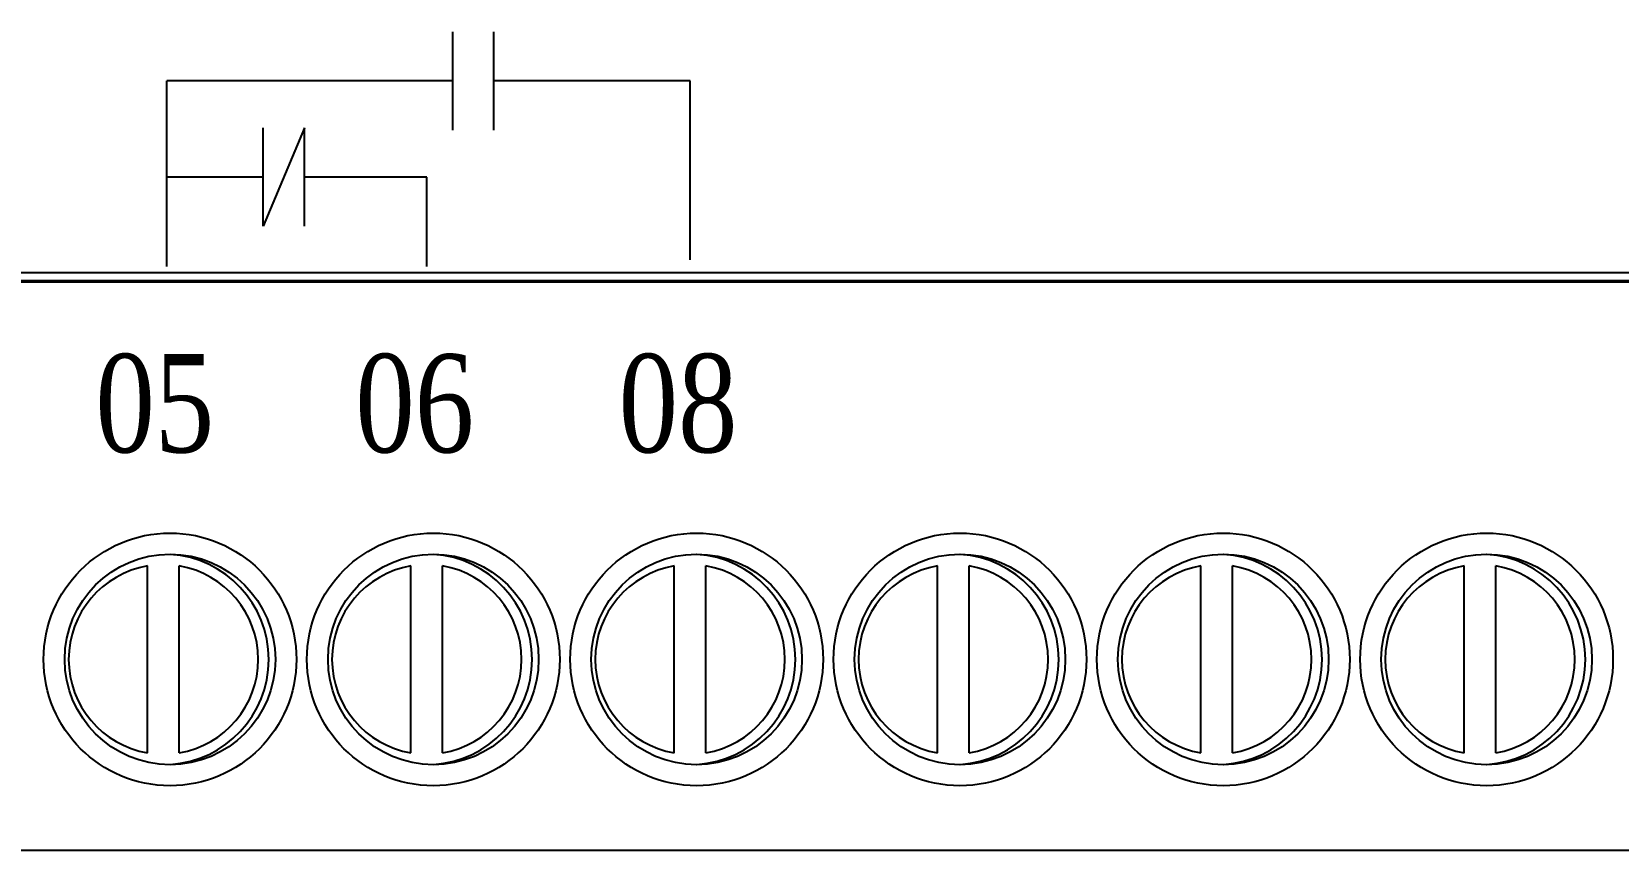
# Model space of a CAD drawing. Header units: millimetres. Extents: x 25 to 865, y 25 to 606.
# Drawn here: x 87.04 to 117.17, y 216.65 to 232.2 of the extents above; entities that cross this region are included whole.
import ezdxf
from ezdxf.enums import TextEntityAlignment as Align

# ---------------------------------------------------------------- set-up
doc = ezdxf.new("R2010")
doc.units = ezdxf.units.MM
doc.layers.add('02___PRT_ALL_AXES', color=7, linetype='Continuous')
doc.layers.add('40', color=4, linetype='Continuous')
doc.styles.add('SS', font='batang.ttc', dxfattribs={"width": 0.8})

msp = doc.modelspace()

# ---------------------------------------------------------------- linework, layer by layer
at = {"color": 7, "linetype": 'Continuous'}
for p, q in [((95.037, 230.329), (95.037, 232.198)), ((95.817, 230.329), (95.817, 232.198)), ((89.607, 227.738), (89.607, 231.263)), ((99.542, 227.861), (99.542, 231.263)), ((91.438, 228.502), (91.438, 230.371)), ((92.218, 228.502), (92.218, 230.371)), ((94.542, 227.738), (94.542, 229.437)), ((65.105, 227.472), (139.105, 227.472)), ((65.255, 227.622), (138.955, 227.622)), ((65.08, 227.447), (139.129, 227.447)), ((89.242, 218.497), (89.242, 222.047)), ((89.842, 218.497), (89.842, 222.047)), ((94.242, 218.497), (94.242, 222.047)), ((94.842, 218.497), (94.842, 222.047)), ((99.242, 218.497), (99.242, 222.047)), ((99.842, 218.497), (99.842, 222.047)), ((104.242, 218.497), (104.242, 222.047)), ((104.842, 218.497), (104.842, 222.047)), ((109.242, 218.497), (109.242, 222.047)), ((109.842, 218.497), (109.842, 222.047)), ((114.242, 218.497), (114.242, 222.047)), ((114.842, 218.497), (114.842, 222.047)), ((66.43, 216.646), (137.78, 216.646))]:
    msp.add_line(p, q, dxfattribs=at)
for p, q in [((95.037, 231.263), (89.607, 231.263)), ((99.542, 231.263), (95.817, 231.263)), ((92.218, 230.371), (91.438, 228.502)), ((91.438, 229.437), (89.607, 229.437)), ((94.542, 229.437), (92.218, 229.437))]:
    msp.add_line(p, q)
for centre, radius in [((89.667, 220.272), 2.4), ((94.667, 220.272), 2.4), ((99.667, 220.272), 2.4), ((104.667, 220.272), 2.4), ((109.667, 220.272), 2.4), ((114.667, 220.272), 2.4), ((89.667, 220.272), 2), ((94.667, 220.272), 2), ((99.667, 220.272), 2), ((104.667, 220.272), 2), ((109.667, 220.272), 2), ((114.667, 220.272), 2)]:
    msp.add_circle(centre, radius, dxfattribs=at)
for centre, start, end in [((89.542, 220.272), 99.5941, 260.4059), ((89.542, 220.272), 279.5941, 80.4059), ((94.542, 220.272), 99.5941, 260.4059), ((94.542, 220.272), 279.5941, 80.4059), ((99.542, 220.272), 99.5941, 260.4059), ((99.542, 220.272), 279.5941, 80.4059), ((104.542, 220.272), 99.5941, 260.4059), ((104.542, 220.272), 279.5941, 80.4059), ((109.542, 220.272), 99.5941, 260.4059), ((109.542, 220.272), 279.5941, 80.4059), ((114.542, 220.272), 99.5941, 260.4059), ((114.542, 220.272), 279.5941, 80.4059)]:
    msp.add_arc(centre, 1.8, start, end, dxfattribs=at)
at = {"layer": '02___PRT_ALL_AXES', "color": 7, "linetype": 'Continuous'}
for centre in [(89.542, 220.272), (94.542, 220.272), (99.542, 220.272), (104.542, 220.272), (109.542, 220.272), (114.542, 220.272)]:
    msp.add_arc(centre, 2, 273.6946, 86.3057, dxfattribs=at)

# ---------------------------------------------------------------- texts
at = {"layer": '40', "color": 0, "style": 'SS', "width": 0.8}
for s, p in [('05', (89.379, 224.207)), ('06', (94.314, 224.207)), ('08', (99.314, 224.207))]:
    msp.add_text(s, height=1.8658, dxfattribs=at).set_placement(p, align=Align.CENTER)

doc.saveas('drawing.dxf')
